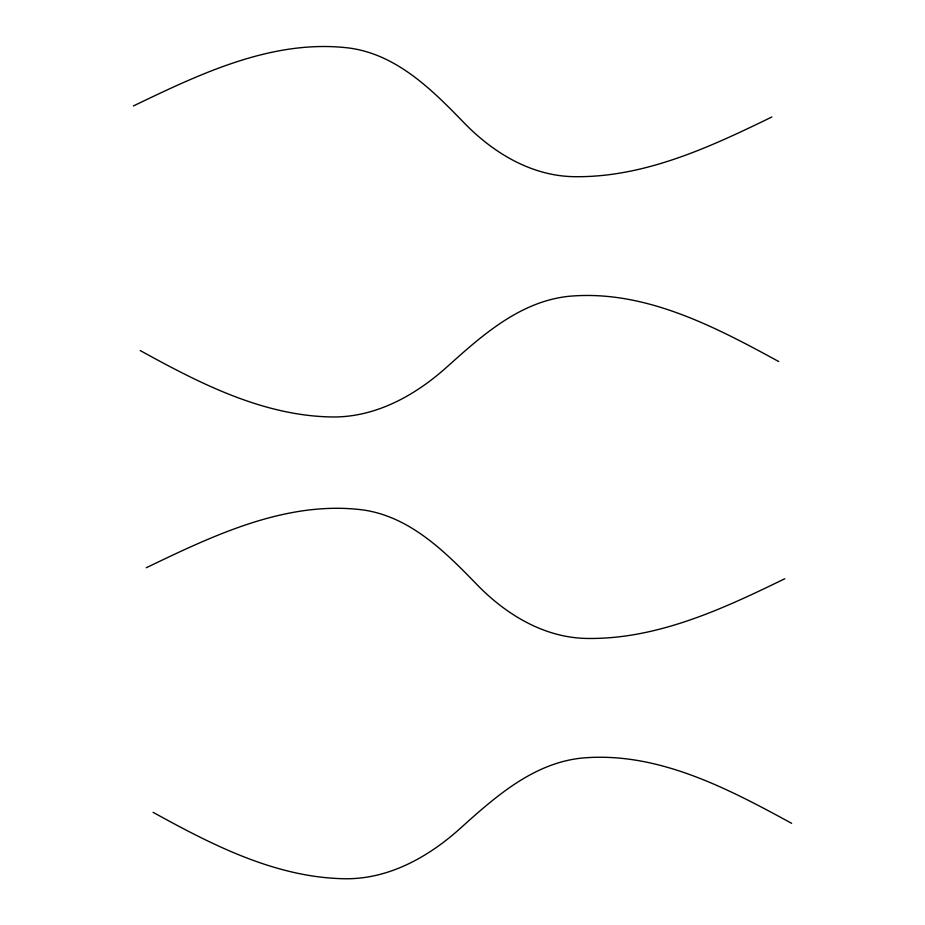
<?xml version="1.0" encoding="UTF-8"?>
<svg xmlns="http://www.w3.org/2000/svg" width="925" height="925" viewBox="0 0 925 925"><rect width="100%" height="100%" fill="white"/><g stroke="black" fill="none" stroke-linecap="round" stroke-linejoin="round"><path stroke-width="1.39" d="M133.373 105.959C200.424 73.746 273.453 38.48 349.962 48.135C396.79 54.772 431.732 89.471 463.136 121.857C492.239 152.186 530.696 175.923 573.812 176.675C644.182 177.82 710.007 147.121 771.901 116.955M146.266 567.742C213.328 535.529 286.345 500.263 362.854 509.906C409.683 516.555 444.636 551.254 476.028 583.64C505.142 613.969 543.588 637.707 586.716 638.447C657.085 639.591 722.911 608.893 784.793 578.738M778.734 361.536C714.505 326.502 643.869 289.201 568.308 296.358C520.116 301.631 482.457 335.058 447.943 366.069C416.146 394.929 376.059 417.568 331.971 416.967C262.85 415.892 199.372 383.17 140.207 350.54M791.627 823.319C727.397 788.285 656.773 750.973 581.201 758.142C533.02 763.403 495.361 796.83 460.847 827.84C429.038 856.712 388.951 879.351 344.863 878.75C275.754 877.663 212.264 844.953 153.099 812.323"/></g></svg>
